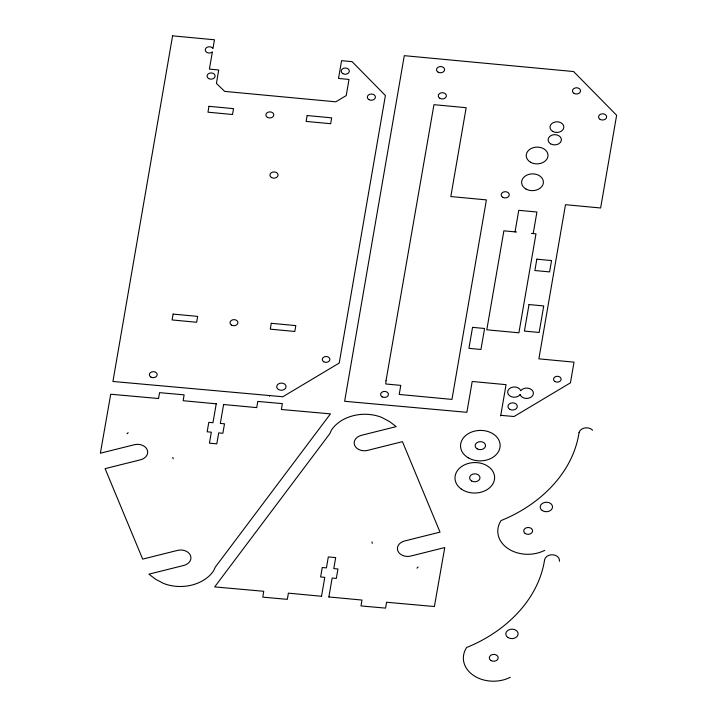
<?xml version="1.0" encoding="UTF-8"?>
<svg xmlns="http://www.w3.org/2000/svg" width="717" height="717" viewBox="0 0 717 717"><rect width="100%" height="100%" fill="white"/><g stroke="black" fill="none" stroke-linecap="round" stroke-linejoin="round"><path stroke-width="1.08" d="M216.256 403.671L212.967 422.734L208.799 422.34L207.168 431.795L211.336 432.19L209.445 443.169L216.803 443.859L218.703 432.88L222.87 433.265L224.502 423.81L220.334 423.424L223.623 404.361M269.44 396.151L269.538 395.56M321.503 596.41L324.792 577.355L320.616 576.961L322.247 567.505L326.423 567.9L328.314 556.912L335.681 557.602L333.781 568.59L337.958 568.975L336.318 578.431L332.15 578.045L328.861 597.1M515.048 231.869L518.767 210.314L536.925 212.017L533.206 233.572M500.672 415.923L506.068 384.662L472.207 381.48L466.884 412.311L344.635 401.287L404.289 55.666L573.591 71.548L616.629 115.285L600.631 207.984L565.489 204.695L538.879 358.85L574.021 362.148L570.454 382.824L514.053 416.523L500.78 415.331M579.076 432.503L579.112 432.459A7.493 5.763 -1.2 0 1 584.973 427.95A7.493 5.763 -1.2 0 1 592.609 430.272M516.536 232.012L503.881 230.82L486.798 329.793L518.902 332.805L535.984 233.832L531.378 233.401M216.238 403.823L183.149 400.713L184.117 394.852L159.559 392.656L158.547 398.518L110.723 394.233L100.371 453.225L134.321 444.737A10.298 7.923 -1.2 0 1 147.227 449.81A10.298 7.923 -1.2 0 1 140.487 459.803L105.094 468.649L142.674 559.117L177.556 550.387A10.298 7.923 -1.2 0 1 190.462 555.469A10.298 7.923 -1.2 0 1 183.722 565.462L148.921 574.165L155.517 579.184L163.449 583.396A37.132 28.572 -1.2 0 0 213.549 570.875L215.369 567.022L330.447 413.87L281.378 409.488L282.346 403.617L257.788 401.43L256.722 407.615L223.596 404.513M321.521 596.266L288.395 593.156L287.329 599.349L262.772 597.153L263.739 591.292L214.67 586.909L329.748 433.749L331.568 429.904A37.132 28.572 -1.2 0 1 381.668 417.375L389.6 421.596L396.196 426.615L361.395 435.318A10.298 7.923 -1.2 0 0 354.655 445.311A10.298 7.923 -1.2 0 0 367.561 450.384L402.452 441.663L440.023 532.122L404.639 540.968A10.298 7.923 -1.2 0 0 397.89 550.961A10.298 7.923 -1.2 0 0 410.805 556.042L444.755 547.555L434.394 606.537L386.571 602.253L385.558 608.115L361.001 605.928L361.968 600.057L328.888 596.956M559.394 561.286A7.466 5.745 -1.2 0 0 553.103 554.815A7.466 5.745 -1.2 0 0 544.615 559.726C538.234 601.025 504.042 632.493 466.65 647.478A30.374 23.374 -1.2 0 0 473.453 675.396A30.374 23.374 -1.2 0 0 510.325 677.269M544.732 550.351A30.374 23.374 -1.2 0 1 507.86 548.478A30.374 23.374 -1.2 0 1 501.066 520.56C538.458 505.575 572.65 474.107 579.031 432.808A6.041 4.643 -1.2 0 1 579.013 432.494M417.052 568.231A2.456 1.891 -1.2 0 1 418.128 567.039M372.365 543.307A2.456 1.891 -1.2 0 1 372.042 541.882M172.752 457.473A2.456 1.891 -1.2 0 1 173.084 458.889M128.065 432.548A2.456 1.891 -1.2 0 1 126.99 433.731M386.024 380.727L385.755 383.98L400.776 385.387L399.208 394.449L451.961 399.405L486.404 199.891L450.823 196.548L466.158 107.693L433.955 104.673L386.024 380.727M172.582 35.85L112.927 381.471L282.821 396.752L339.222 363.053L385.396 95.513L352.074 61.653L341.579 60.667L338.514 78.449L349.009 79.435L346.221 95.585L335.78 101.823L224.654 91.4L216.409 83.405L218.721 69.979L209.4 69.11L212.366 51.902L211.793 52.35A4.051 3.119 -1.2 0 1 206.111 51.821A4.051 3.119 -1.2 0 1 206.863 47.447A4.051 3.119 -1.2 0 1 212.546 47.976L212.949 48.514L214.464 39.776L172.582 35.85M173.12 314.091L172.107 319.952L196.646 322.256L197.659 316.385L173.12 314.091M208.979 106.331L207.966 112.193L232.505 114.496L233.518 108.634L208.979 106.331M271.277 323.295L270.264 329.157L294.804 331.46L295.816 325.599L271.277 323.295M307.136 115.545L306.123 121.406L330.662 123.709L331.675 117.848L307.136 115.545M472.548 327.355L468.927 348.354L480.946 349.475L484.575 328.485L472.548 327.355M529.003 304.564L524.423 331.084L539.148 332.464L543.728 305.944L529.003 304.564M536.836 259.178L534.882 270.524L549.598 271.904L551.561 260.558L536.836 259.178M520.157 394.52L520.103 394.628A6.686 5.144 -1.2 0 1 509.581 395.766A6.686 5.144 -1.2 0 1 510.988 387.664A6.686 5.144 -1.2 0 1 520.775 390.72L521.313 390.129A6.758 5.198 -1.2 0 1 531.656 389.707A6.758 5.198 -1.2 0 1 530.293 397.612A6.758 5.198 -1.2 0 1 520.425 395.291L520.157 394.52M468.273 457.831A19.807 15.236 -1.2 0 0 499.973 447.489A19.807 15.236 -1.2 0 0 472.79 431.625A19.807 15.236 -1.2 0 0 468.273 457.831M477.172 448.842A5.198 3.997 -1.2 0 0 485.499 446.135A5.198 3.997 -1.2 0 0 478.364 441.968A5.198 3.997 -1.2 0 0 477.172 448.842M471.625 480.99A5.198 3.997 -1.2 0 0 479.951 478.284A5.198 3.997 -1.2 0 0 472.817 474.116A5.198 3.997 -1.2 0 0 471.625 480.99M461.336 489.093A19.807 15.236 -1.2 0 0 494.112 481.008A19.807 15.236 -1.2 0 0 468.945 463.29A19.807 15.236 -1.2 0 0 461.336 489.093M490.76 660.402A4.454 3.433 -1.2 0 0 498.1 658.493A4.454 3.433 -1.2 0 0 492.355 654.576A4.454 3.433 -1.2 0 0 490.76 660.402M507.824 637.467A6.193 4.759 -1.2 0 0 518.006 634.823A6.193 4.759 -1.2 0 0 510.029 629.383A6.193 4.759 -1.2 0 0 507.824 637.467M525.176 533.484A4.454 3.433 -1.2 0 0 532.507 531.575A4.454 3.433 -1.2 0 0 526.771 527.658A4.454 3.433 -1.2 0 0 525.176 533.484M542.231 510.549A6.193 4.759 -1.2 0 0 552.422 507.905A6.193 4.759 -1.2 0 0 544.445 502.456A6.193 4.759 -1.2 0 0 542.231 510.549M382.125 396.833A3.917 3.011 -1.2 0 0 388.39 394.789A3.917 3.011 -1.2 0 0 383.021 391.652A3.917 3.011 -1.2 0 0 382.125 396.833M509.778 409.317A4.669 3.594 -1.2 0 0 517.262 406.88A4.669 3.594 -1.2 0 0 510.845 403.133A4.669 3.594 -1.2 0 0 509.778 409.317M555.012 381.543A3.8 2.922 -1.2 0 0 561.097 379.562A3.8 2.922 -1.2 0 0 555.872 376.515A3.8 2.922 -1.2 0 0 555.012 381.543M600.129 119.398A4.051 3.119 -1.2 0 0 606.609 117.283A4.051 3.119 -1.2 0 0 601.052 114.039A4.051 3.119 -1.2 0 0 600.129 119.398M574.03 93.371A4.051 3.119 -1.2 0 0 580.519 91.265A4.051 3.119 -1.2 0 0 574.953 88.021A4.051 3.119 -1.2 0 0 574.03 93.371M439.853 98.319A4.051 3.119 -1.2 0 0 446.341 96.203A4.051 3.119 -1.2 0 0 440.776 92.959A4.051 3.119 -1.2 0 0 439.853 98.319M438.096 72.157A4.051 3.119 -1.2 0 0 444.576 70.042A4.051 3.119 -1.2 0 0 439.019 66.798A4.051 3.119 -1.2 0 0 438.096 72.157M552.69 131.39A6.928 5.333 -1.2 0 0 563.786 127.769A6.928 5.333 -1.2 0 0 554.268 122.213A6.928 5.333 -1.2 0 0 552.69 131.39M550.656 143.884A6.686 5.144 -1.2 0 0 561.357 140.398A6.686 5.144 -1.2 0 0 552.18 135.047A6.686 5.144 -1.2 0 0 550.656 143.884M530.472 162.194A10.898 8.389 -1.2 0 0 547.922 156.503A10.898 8.389 -1.2 0 0 532.964 147.774A10.898 8.389 -1.2 0 0 530.472 162.194M525.848 188.956A10.898 8.389 -1.2 0 0 543.307 183.265A10.898 8.389 -1.2 0 0 528.339 174.536A10.898 8.389 -1.2 0 0 525.848 188.956M502.76 197.3A4.051 3.119 -1.2 0 0 509.249 195.185A4.051 3.119 -1.2 0 0 503.692 191.941A4.051 3.119 -1.2 0 0 502.76 197.3M271.528 177.529A4.051 3.119 -1.2 0 0 278.017 175.414A4.051 3.119 -1.2 0 0 272.46 172.17A4.051 3.119 -1.2 0 0 271.528 177.529M208.62 78.547A4.051 3.119 -1.2 0 0 215.1 76.432A4.051 3.119 -1.2 0 0 209.543 73.188A4.051 3.119 -1.2 0 0 208.62 78.547M342.798 73.6A4.051 3.119 -1.2 0 0 349.287 71.494A4.051 3.119 -1.2 0 0 343.721 68.249A4.051 3.119 -1.2 0 0 342.798 73.6M368.897 99.627A4.051 3.119 -1.2 0 0 375.376 97.512A4.051 3.119 -1.2 0 0 369.82 94.268A4.051 3.119 -1.2 0 0 368.897 99.627M323.77 361.771A3.8 2.922 -1.2 0 0 329.856 359.791A3.8 2.922 -1.2 0 0 324.64 356.743A3.8 2.922 -1.2 0 0 323.77 361.771M278.546 389.546A4.669 3.594 -1.2 0 0 286.02 387.108A4.669 3.594 -1.2 0 0 279.612 383.362A4.669 3.594 -1.2 0 0 278.546 389.546M150.893 377.061A3.917 3.011 -1.2 0 0 157.157 375.018A3.917 3.011 -1.2 0 0 151.789 371.881A3.917 3.011 -1.2 0 0 150.893 377.061M267.423 117.364A3.961 3.047 -1.2 0 0 273.76 115.294A3.961 3.047 -1.2 0 0 268.328 112.121A3.961 3.047 -1.2 0 0 267.423 117.364M231.564 325.115A3.961 3.047 -1.2 0 0 237.901 323.044A3.961 3.047 -1.2 0 0 232.469 319.872A3.961 3.047 -1.2 0 0 231.564 325.115"/></g></svg>
